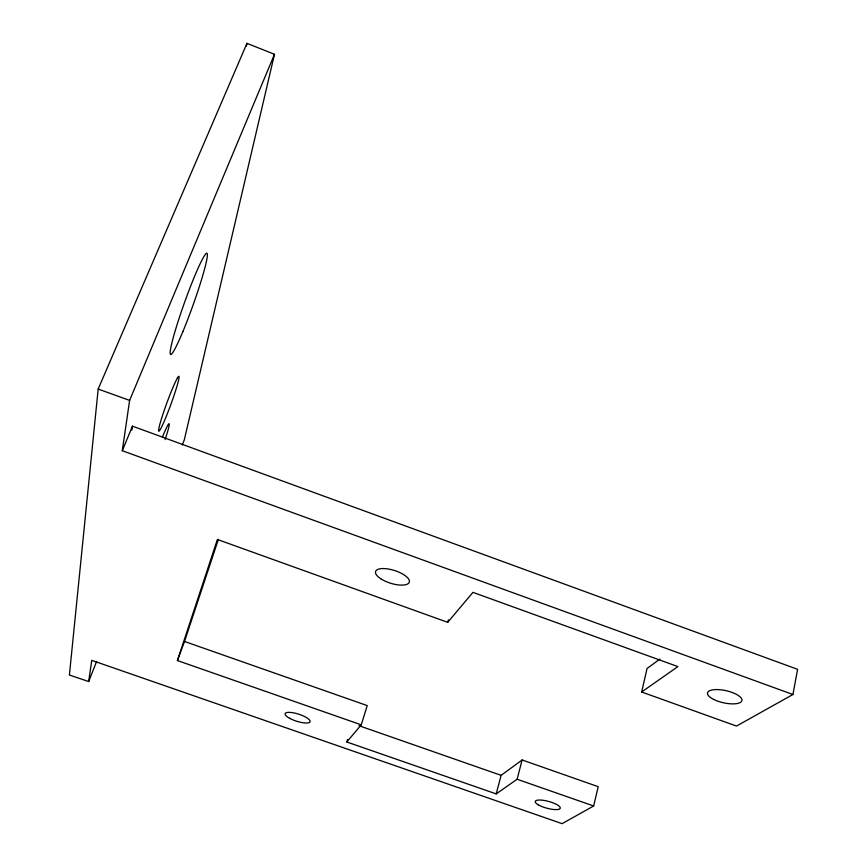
<?xml version="1.0" encoding="UTF-8"?>
<svg xmlns="http://www.w3.org/2000/svg" width="867" height="867" viewBox="0 0 867 867"><rect width="100%" height="100%" fill="white"/><g stroke="black" fill="none" stroke-linecap="round" stroke-linejoin="round"><path stroke-width="1.3" d="M182.308 444.944L184.292 439.905L274.481 54.285L246.965 43.35L98.177 389.066L69.403 675.025L88.672 681.549L96.649 661.413M88.672 681.549L91.761 660.351L562.087 823.65L593.657 805.985L598.219 786.683L522.118 759.969L501.115 775.347L496.195 793.89L346.8 741.979L347.569 739.508M122.29 450.721L132.456 426.152L797.597 669.324L792.926 694.5L122.29 450.721L129.617 400.402L274.481 54.285M131.838 430.151L132.456 426.152M246.412 46.005L246.965 43.35M792.926 694.5L736.495 726.069L641.645 691.996L647.064 668.479L659.874 659.104M496.195 793.89L517.1 779.249L522.118 759.969M218.668 539.935L447.697 622.322L448.412 619.851M361.246 724.834L367.229 705.597L184.508 641.461L177.41 660.546L361.246 724.834L346.8 741.979M177.41 660.546L217.4 539.469M184.508 641.461L218.408 539.296M447.697 622.322L472.959 592.356L677.896 666.593L641.645 691.996M517.1 779.249L593.657 805.985M358.938 725.69L501.115 775.347M98.177 389.066L129.617 400.402M162.422 437.076A27.354 1.875 -69.8 0 1 169.163 423.746A27.354 1.875 -69.8 0 1 165.088 439.612M177.442 377.958L176.044 380.602A29.207 2.135 -69.9 0 0 159.203 426.878A29.207 2.135 -69.9 0 0 169.672 407.663A29.207 2.135 -69.9 0 0 177.67 377.6L177.442 377.958M182.915 331.497A53.808 4.454 -70.3 0 0 207.04 253.337A53.808 4.454 -70.3 0 0 176.348 326.989A53.808 4.454 -70.3 0 0 182.915 331.497M289.524 718.234A13.124 3.674 17.9 0 0 309.963 722.016A13.124 3.674 17.9 0 0 293.371 712.815A13.124 3.674 17.9 0 0 289.524 718.234M380.732 578.733A17.665 6.654 17.5 0 0 408.931 582.873A17.665 6.654 17.5 0 0 387.701 568.915A17.665 6.654 17.5 0 0 380.732 578.733M538.266 804.814A12.972 3.511 15.2 0 0 559.605 808.976A12.972 3.511 15.2 0 0 545.332 800.653A12.972 3.511 15.2 0 0 538.266 804.814M713.617 699.398A17.622 6.188 12.6 0 0 741.708 701.132A17.622 6.188 12.6 0 0 718.83 689.633A17.622 6.188 12.6 0 0 713.617 699.398"/></g></svg>
